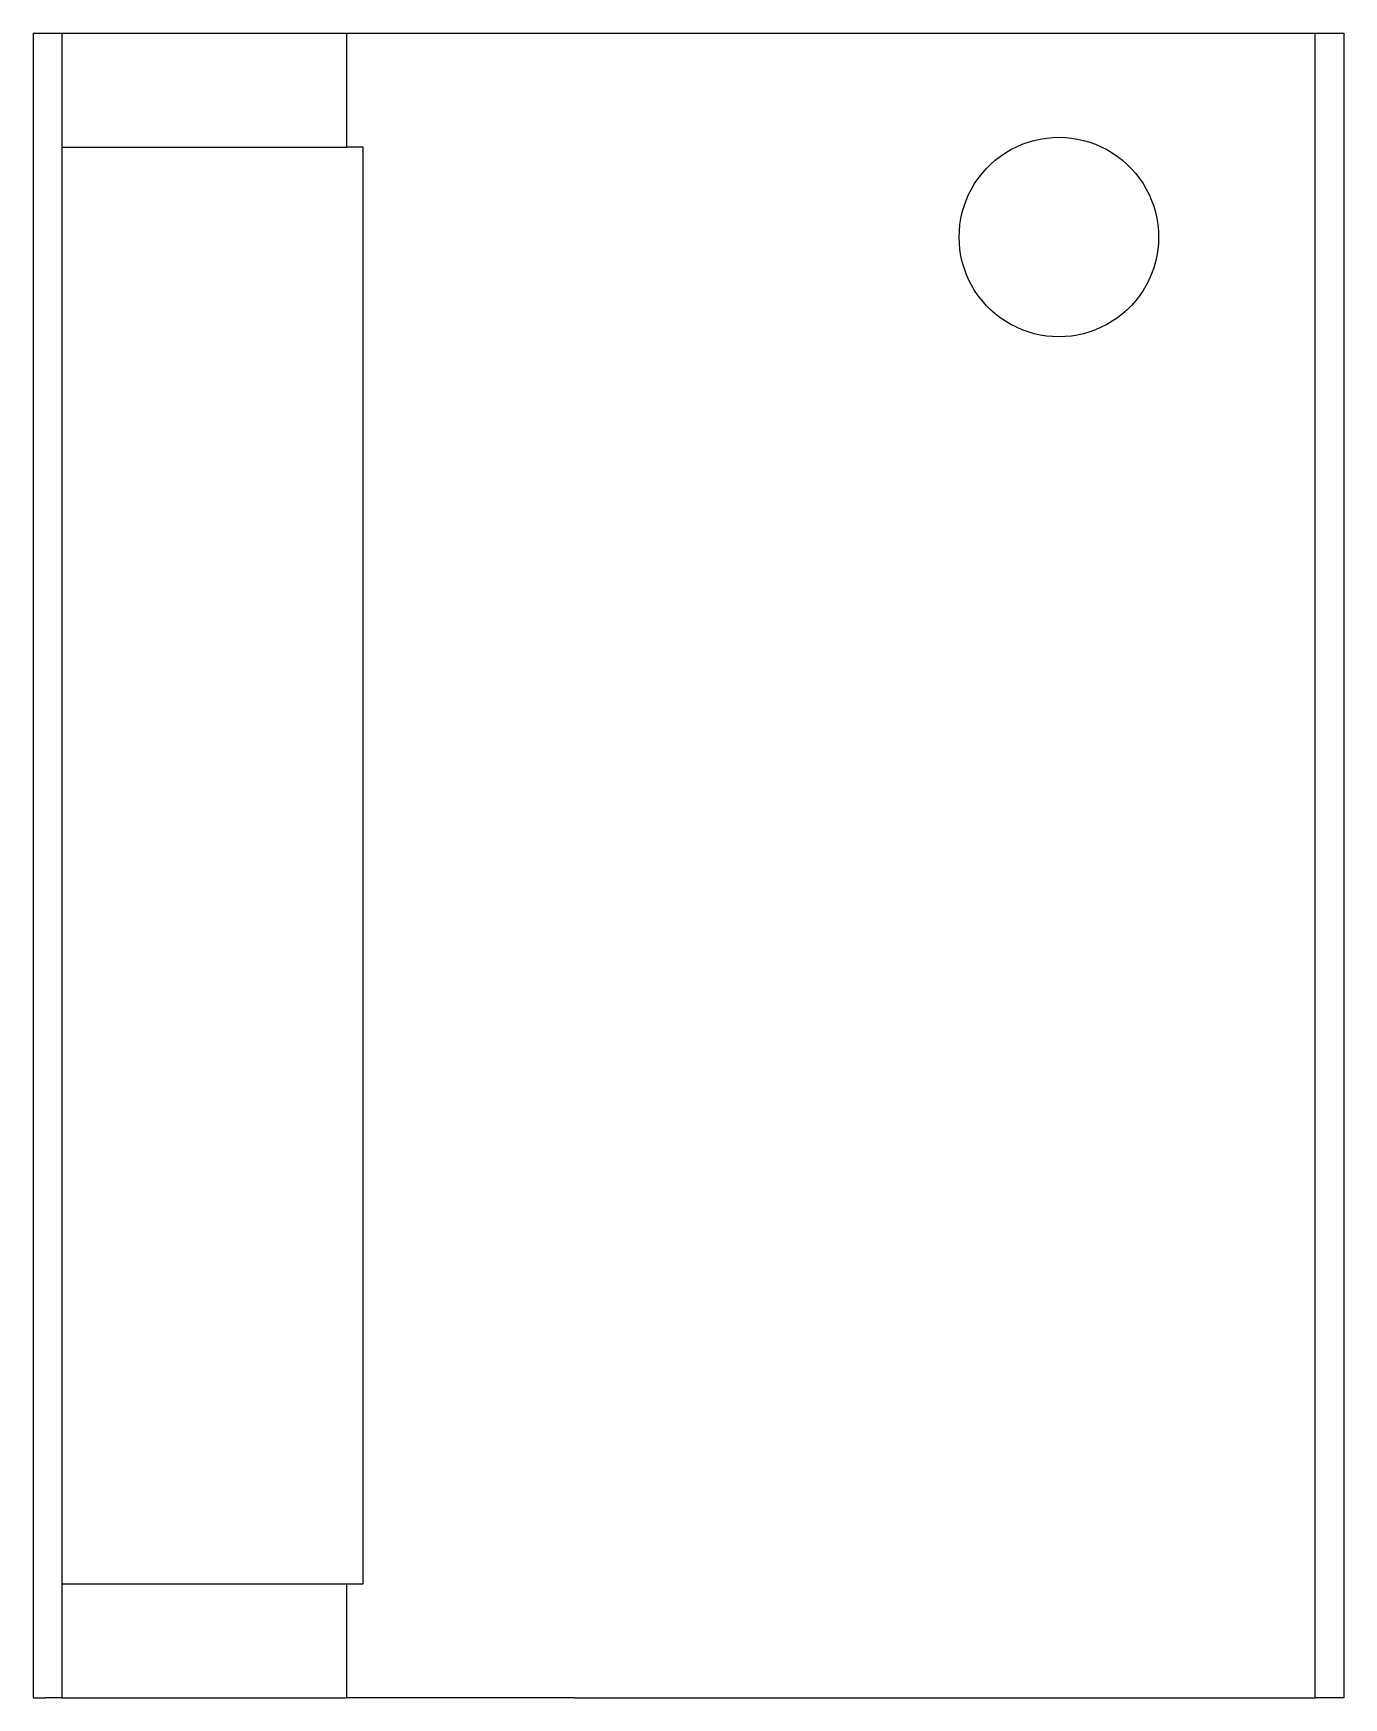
# Model space of a CAD drawing. Header units: metres. Extents: x -46 to 0, y 0 to 58.4.
import ezdxf

# ---------------------------------------------------------------- set-up
doc = ezdxf.new("R2010")
doc.units = ezdxf.units.M

msp = doc.modelspace()

# ---------------------------------------------------------------- linework, layer by layer
for points in [[(-46, 58.4), (-46, 57.232), (-46, 56.064), (-46, 54.896), (-46, 53.728), (-46, 52.56), (-46, 51.392), (-46, 50.224), (-46, 49.056), (-46, 47.888), (-46, 46.72), (-46, 45.552), (-46, 44.384), (-46, 43.216), (-46, 42.048), (-46, 40.88), (-46, 39.712), (-46, 38.544), (-46, 37.376), (-46, 36.208), (-46, 35.04), (-46, 33.872), (-46, 32.704), (-46, 31.536), (-46, 30.368), (-46, 29.2), (-46, 28.032), (-46, 26.864), (-46, 25.696), (-46, 24.528), (-46, 23.36), (-46, 22.192), (-46, 21.024), (-46, 19.856), (-46, 18.688), (-46, 17.52), (-46, 16.352), (-46, 15.184), (-46, 14.016), (-46, 12.848), (-46, 11.68), (-46, 10.512), (-46, 9.344), (-46, 8.176), (-46, 7.008), (-46, 5.84), (-46, 4.672), (-46, 3.504), (-46, 2.336), (-46, 1.168), (-46, 0)], [(-46, 58.4), (-45.999, 58.4), (-45.999, 58.4), (-45.998, 58.4), (-45.997, 58.4), (-45.995, 58.4), (-45.993, 58.4), (-45.991, 58.4), (-45.988, 58.4), (-45.985, 58.4), (-45.982, 58.4), (-45.979, 58.4), (-45.975, 58.4), (-45.97, 58.4), (-45.966, 58.4), (-45.961, 58.4), (-45.955, 58.4), (-45.95, 58.4), (-45.944, 58.4), (-45.937, 58.4), (-45.93, 58.4), (-45.923, 58.4), (-45.916, 58.4), (-45.908, 58.4), (-45.9, 58.4), (-45.892, 58.4), (-45.883, 58.4), (-45.873, 58.4), (-45.864, 58.4), (-45.854, 58.4), (-45.844, 58.4), (-45.834, 58.4), (-45.823, 58.4), (-45.812, 58.4), (-45.8, 58.4), (-45.788, 58.4), (-45.776, 58.4), (-45.764, 58.4), (-45.751, 58.4), (-45.738, 58.4), (-45.724, 58.4), (-45.71, 58.4), (-45.696, 58.4), (-45.682, 58.4), (-45.667, 58.4), (-45.652, 58.4), (-45.636, 58.4), (-45.621, 58.4), (-45.604, 58.4), (-45.588, 58.4), (-45.571, 58.4)], [(-45.571, 58.4), (-45.55, 58.4), (-45.528, 58.4), (-45.506, 58.4), (-45.485, 58.4), (-45.465, 58.4), (-45.444, 58.4), (-45.424, 58.4), (-45.405, 58.4), (-45.386, 58.4), (-45.368, 58.4), (-45.35, 58.4), (-45.332, 58.4), (-45.315, 58.4), (-45.298, 58.4), (-45.282, 58.4), (-45.267, 58.4), (-45.251, 58.4), (-45.236, 58.4), (-45.222, 58.4), (-45.208, 58.4), (-45.194, 58.4), (-45.181, 58.4), (-45.169, 58.4), (-45.156, 58.4), (-45.144, 58.4), (-45.133, 58.4), (-45.123, 58.4), (-45.112, 58.4), (-45.102, 58.4), (-45.093, 58.4), (-45.084, 58.4), (-45.075, 58.4), (-45.067, 58.4), (-45.06, 58.4), (-45.052, 58.4), (-45.046, 58.4), (-45.04, 58.4), (-45.034, 58.4), (-45.028, 58.4), (-45.024, 58.4), (-45.019, 58.4), (-45.015, 58.4), (-45.011, 58.4), (-45.009, 58.4), (-45.006, 58.4), (-45.004, 58.4), (-45.002, 58.4), (-45.002, 58.4), (-45.001, 58.4), (-45, 58.4)], [(-45, 58.4), (-45, 58.32), (-45, 58.24), (-45, 58.16), (-45, 58.08), (-45, 58), (-45, 57.92), (-45, 57.84), (-45, 57.76), (-45, 57.68), (-45, 57.6), (-45, 57.52), (-45, 57.44), (-45, 57.36), (-45, 57.28), (-45, 57.2), (-45, 57.12), (-45, 57.04), (-45, 56.96), (-45, 56.88), (-45, 56.8), (-45, 56.72), (-45, 56.64), (-45, 56.56), (-45, 56.48), (-45, 56.4), (-45, 56.32), (-45, 56.24), (-45, 56.16), (-45, 56.08), (-45, 56), (-45, 55.92), (-45, 55.84), (-45, 55.76), (-45, 55.68), (-45, 55.6), (-45, 55.52), (-45, 55.44), (-45, 55.36), (-45, 55.28), (-45, 55.2), (-45, 55.12), (-45, 55.04), (-45, 54.96), (-45, 54.88), (-45, 54.8), (-45, 54.72), (-45, 54.64), (-45, 54.56), (-45, 54.48), (-45, 54.4)], [(-45, 58.4), (-44.965, 58.4), (-44.93, 58.4), (-44.895, 58.4), (-44.83, 58.4), (-44.727, 58.4), (-44.623, 58.4), (-44.52, 58.4), (-44.362, 58.4), (-44.195, 58.4), (-44.028, 58.4), (-43.846, 58.4), (-43.624, 58.4), (-43.402, 58.4), (-43.181, 58.4), (-42.928, 58.4), (-42.662, 58.4), (-42.397, 58.4), (-42.127, 58.4), (-41.831, 58.4), (-41.535, 58.4), (-41.239, 58.4), (-40.935, 58.4), (-40.623, 58.4), (-40.312, 58.4), (-40, 58.4), (-39.688, 58.4), (-39.377, 58.4), (-39.065, 58.4), (-38.761, 58.4), (-38.465, 58.4), (-38.169, 58.4), (-37.873, 58.4), (-37.603, 58.4), (-37.338, 58.4), (-37.072, 58.4), (-36.819, 58.4), (-36.598, 58.4), (-36.376, 58.4), (-36.154, 58.4), (-35.972, 58.4), (-35.805, 58.4), (-35.638, 58.4), (-35.48, 58.4), (-35.377, 58.4), (-35.273, 58.4), (-35.17, 58.4), (-35.105, 58.4), (-35.07, 58.4), (-35.035, 58.4), (-35, 58.4)], [(-35, 58.4), (-35, 58.32), (-35, 58.24), (-35, 58.16), (-35, 58.08), (-35, 58), (-35, 57.92), (-35, 57.84), (-35, 57.76), (-35, 57.68), (-35, 57.6), (-35, 57.52), (-35, 57.44), (-35, 57.36), (-35, 57.28), (-35, 57.2), (-35, 57.12), (-35, 57.04), (-35, 56.96), (-35, 56.88), (-35, 56.8), (-35, 56.72), (-35, 56.64), (-35, 56.56), (-35, 56.48), (-35, 56.4), (-35, 56.32), (-35, 56.24), (-35, 56.16), (-35, 56.08), (-35, 56), (-35, 55.92), (-35, 55.84), (-35, 55.76), (-35, 55.68), (-35, 55.6), (-35, 55.52), (-35, 55.44), (-35, 55.36), (-35, 55.28), (-35, 55.2), (-35, 55.12), (-35, 55.04), (-35, 54.96), (-35, 54.88), (-35, 54.8), (-35, 54.72), (-35, 54.64), (-35, 54.56), (-35, 54.48), (-35, 54.4)], [(-35, 58.4), (-34.986, 58.4), (-34.972, 58.4), (-34.958, 58.4), (-34.932, 58.4), (-34.89, 58.4), (-34.848, 58.4), (-34.805, 58.4), (-34.74, 58.4), (-34.67, 58.4), (-34.601, 58.4), (-34.524, 58.4), (-34.427, 58.4), (-34.331, 58.4), (-34.235, 58.4), (-34.121, 58.4), (-33.999, 58.4), (-33.878, 58.4), (-33.753, 58.4), (-33.608, 58.4), (-33.462, 58.4), (-33.317, 58.4), (-33.159, 58.4), (-32.992, 58.4), (-32.824, 58.4), (-32.657, 58.4), (-32.47, 58.4), (-32.282, 58.4), (-32.095, 58.4), (-31.9, 58.4), (-31.695, 58.4), (-31.49, 58.4), (-31.286, 58.4), (-31.068, 58.4), (-30.848, 58.4), (-30.628, 58.4), (-30.405, 58.4), (-30.173, 58.4), (-29.941, 58.4), (-29.709, 58.4), (-29.47, 58.4), (-29.228, 58.4), (-28.987, 58.4), (-28.745, 58.4), (-28.497, 58.4), (-28.249, 58.4), (-28.002, 58.4), (-27.752, 58.4), (-27.502, 58.4), (-27.251, 58.4), (-27, 58.4)], [(-27, 58.4), (-26.48, 58.4), (-25.96, 58.4), (-25.44, 58.4), (-24.92, 58.4), (-24.4, 58.4), (-23.88, 58.4), (-23.36, 58.4), (-22.84, 58.4), (-22.32, 58.4), (-21.8, 58.4), (-21.28, 58.4), (-20.76, 58.4), (-20.24, 58.4), (-19.72, 58.4), (-19.2, 58.4), (-18.68, 58.4), (-18.16, 58.4), (-17.64, 58.4), (-17.12, 58.4), (-16.6, 58.4), (-16.08, 58.4), (-15.56, 58.4), (-15.04, 58.4), (-14.52, 58.4), (-14, 58.4), (-13.48, 58.4), (-12.96, 58.4), (-12.44, 58.4), (-11.92, 58.4), (-11.4, 58.4), (-10.88, 58.4), (-10.36, 58.4), (-9.84, 58.4), (-9.32, 58.4), (-8.8, 58.4), (-8.28, 58.4), (-7.76, 58.4), (-7.24, 58.4), (-6.72, 58.4), (-6.2, 58.4), (-5.68, 58.4), (-5.16, 58.4), (-4.64, 58.4), (-4.12, 58.4), (-3.6, 58.4), (-3.08, 58.4), (-2.56, 58.4), (-2.04, 58.4), (-1.52, 58.4), (-1, 58.4)], [(-1, 0), (-1, 1.168), (-1, 2.336), (-1, 3.504), (-1, 4.672), (-1, 5.84), (-1, 7.008), (-1, 8.176), (-1, 9.344), (-1, 10.512), (-1, 11.68), (-1, 12.848), (-1, 14.016), (-1, 15.184), (-1, 16.352), (-1, 17.52), (-1, 18.688), (-1, 19.856), (-1, 21.024), (-1, 22.192), (-1, 23.36), (-1, 24.528), (-1, 25.696), (-1, 26.864), (-1, 28.032), (-1, 29.2), (-1, 30.368), (-1, 31.536), (-1, 32.704), (-1, 33.872), (-1, 35.04), (-1, 36.208), (-1, 37.376), (-1, 38.544), (-1, 39.712), (-1, 40.88), (-1, 42.048), (-1, 43.216), (-1, 44.384), (-1, 45.552), (-1, 46.72), (-1, 47.888), (-1, 49.056), (-1, 50.224), (-1, 51.392), (-1, 52.56), (-1, 53.728), (-1, 54.896), (-1, 56.064), (-1, 57.232), (-1, 58.4)], [(-1, 58.4), (-0.98, 58.4), (-0.96, 58.4), (-0.94, 58.4), (-0.92, 58.4), (-0.9, 58.4), (-0.88, 58.4), (-0.86, 58.4), (-0.84, 58.4), (-0.82, 58.4), (-0.8, 58.4), (-0.78, 58.4), (-0.76, 58.4), (-0.74, 58.4), (-0.72, 58.4), (-0.7, 58.4), (-0.68, 58.4), (-0.66, 58.4), (-0.64, 58.4), (-0.62, 58.4), (-0.6, 58.4), (-0.58, 58.4), (-0.56, 58.4), (-0.54, 58.4), (-0.52, 58.4), (-0.5, 58.4), (-0.48, 58.4), (-0.46, 58.4), (-0.44, 58.4), (-0.42, 58.4), (-0.4, 58.4), (-0.38, 58.4), (-0.36, 58.4), (-0.34, 58.4), (-0.32, 58.4), (-0.3, 58.4), (-0.28, 58.4), (-0.26, 58.4), (-0.24, 58.4), (-0.22, 58.4), (-0.2, 58.4), (-0.18, 58.4), (-0.16, 58.4), (-0.14, 58.4), (-0.12, 58.4), (-0.1, 58.4), (-0.08, 58.4), (-0.06, 58.4), (-0.04, 58.4), (-0.02, 58.4), (0, 58.4)], [(0, 58.4), (0, 57.232), (0, 56.064), (0, 54.896), (0, 53.728), (0, 52.56), (0, 51.392), (0, 50.224), (0, 49.056), (0, 47.888), (0, 46.72), (0, 45.552), (0, 44.384), (0, 43.216), (0, 42.048), (0, 40.88), (0, 39.712), (0, 38.544), (0, 37.376), (0, 36.208), (0, 35.04), (0, 33.872), (0, 32.704), (0, 31.536), (0, 30.368), (0, 29.2), (0, 28.032), (0, 26.864), (0, 25.696), (0, 24.528), (0, 23.36), (0, 22.192), (0, 21.024), (0, 19.856), (0, 18.688), (0, 17.52), (0, 16.352), (0, 15.184), (0, 14.016), (0, 12.848), (0, 11.68), (0, 10.512), (0, 9.344), (0, 8.176), (0, 7.008), (0, 5.84), (0, 4.672), (0, 3.504), (0, 2.336), (0, 1.168), (0, 0)], [(-45, 54.4), (-45, 53.392), (-45, 52.384), (-45, 51.376), (-45, 50.368), (-45, 49.36), (-45, 48.352), (-45, 47.344), (-45, 46.336), (-45, 45.328), (-45, 44.32), (-45, 43.312), (-45, 42.304), (-45, 41.296), (-45, 40.288), (-45, 39.28), (-45, 38.272), (-45, 37.264), (-45, 36.256), (-45, 35.248), (-45, 34.24), (-45, 33.232), (-45, 32.224), (-45, 31.216), (-45, 30.208), (-45, 29.2), (-45, 28.192), (-45, 27.184), (-45, 26.176), (-45, 25.168), (-45, 24.16), (-45, 23.152), (-45, 22.144), (-45, 21.136), (-45, 20.128), (-45, 19.12), (-45, 18.112), (-45, 17.104), (-45, 16.096), (-45, 15.088), (-45, 14.08), (-45, 13.072), (-45, 12.064), (-45, 11.056), (-45, 10.048), (-45, 9.04), (-45, 8.032), (-45, 7.024), (-45, 6.016), (-45, 5.008), (-45, 4)], [(-45, 54.4), (-44.965, 54.4), (-44.93, 54.4), (-44.895, 54.4), (-44.83, 54.4), (-44.727, 54.4), (-44.623, 54.4), (-44.52, 54.4), (-44.362, 54.4), (-44.195, 54.4), (-44.028, 54.4), (-43.846, 54.4), (-43.624, 54.4), (-43.402, 54.4), (-43.181, 54.4), (-42.928, 54.4), (-42.662, 54.4), (-42.397, 54.4), (-42.127, 54.4), (-41.831, 54.4), (-41.535, 54.4), (-41.239, 54.4), (-40.935, 54.4), (-40.623, 54.4), (-40.312, 54.4), (-40, 54.4), (-39.688, 54.4), (-39.377, 54.4), (-39.065, 54.4), (-38.761, 54.4), (-38.465, 54.4), (-38.169, 54.4), (-37.873, 54.4), (-37.603, 54.4), (-37.338, 54.4), (-37.072, 54.4), (-36.819, 54.4), (-36.598, 54.4), (-36.376, 54.4), (-36.154, 54.4), (-35.972, 54.4), (-35.805, 54.4), (-35.638, 54.4), (-35.48, 54.4), (-35.377, 54.4), (-35.273, 54.4), (-35.17, 54.4), (-35.105, 54.4), (-35.07, 54.4), (-35.035, 54.4), (-35, 54.4)], [(-34.416, 54.4), (-34.438, 54.4), (-34.461, 54.4), (-34.483, 54.4), (-34.505, 54.4), (-34.525, 54.4), (-34.546, 54.4), (-34.567, 54.4), (-34.586, 54.4), (-34.605, 54.4), (-34.624, 54.4), (-34.643, 54.4), (-34.66, 54.4), (-34.678, 54.4), (-34.695, 54.4), (-34.712, 54.4), (-34.728, 54.4), (-34.743, 54.4), (-34.759, 54.4), (-34.773, 54.4), (-34.787, 54.4), (-34.802, 54.4), (-34.815, 54.4), (-34.828, 54.4), (-34.84, 54.4), (-34.853, 54.4), (-34.864, 54.4), (-34.875, 54.4), (-34.885, 54.4), (-34.896, 54.4), (-34.905, 54.4), (-34.914, 54.4), (-34.923, 54.4), (-34.931, 54.4), (-34.939, 54.4), (-34.946, 54.4), (-34.953, 54.4), (-34.959, 54.4), (-34.965, 54.4), (-34.971, 54.4), (-34.976, 54.4), (-34.98, 54.4), (-34.984, 54.4), (-34.988, 54.4), (-34.991, 54.4), (-34.993, 54.4), (-34.996, 54.4), (-34.997, 54.4), (-34.998, 54.4), (-34.999, 54.4), (-35, 54.4)], [(-34.416, 4), (-34.416, 5.008), (-34.416, 6.016), (-34.416, 7.024), (-34.416, 8.032), (-34.416, 9.04), (-34.416, 10.048), (-34.416, 11.056), (-34.416, 12.064), (-34.416, 13.072), (-34.416, 14.08), (-34.416, 15.088), (-34.416, 16.096), (-34.416, 17.104), (-34.416, 18.112), (-34.416, 19.12), (-34.416, 20.128), (-34.416, 21.136), (-34.416, 22.144), (-34.416, 23.152), (-34.416, 24.16), (-34.416, 25.168), (-34.416, 26.176), (-34.416, 27.184), (-34.416, 28.192), (-34.416, 29.2), (-34.416, 30.208), (-34.416, 31.216), (-34.416, 32.224), (-34.416, 33.232), (-34.416, 34.24), (-34.416, 35.248), (-34.416, 36.256), (-34.416, 37.264), (-34.416, 38.272), (-34.416, 39.28), (-34.416, 40.288), (-34.416, 41.296), (-34.416, 42.304), (-34.416, 43.312), (-34.416, 44.32), (-34.416, 45.328), (-34.416, 46.336), (-34.416, 47.344), (-34.416, 48.352), (-34.416, 49.36), (-34.416, 50.368), (-34.416, 51.376), (-34.416, 52.384), (-34.416, 53.392), (-34.416, 54.4)], [(-13.5, 51.25), (-13.493, 51.47), (-13.472, 51.689), (-13.438, 51.906), (-13.39, 52.12), (-13.329, 52.332), (-13.254, 52.538), (-13.167, 52.74), (-13.067, 52.936), (-12.955, 53.125), (-12.832, 53.307), (-12.697, 53.481), (-12.551, 53.646), (-12.396, 53.801), (-12.231, 53.947), (-12.057, 54.082), (-11.875, 54.205), (-11.686, 54.317), (-11.49, 54.417), (-11.288, 54.504), (-11.082, 54.579), (-10.87, 54.64), (-10.656, 54.688), (-10.439, 54.722), (-10.22, 54.743), (-10, 54.75), (-9.78, 54.743), (-9.561, 54.722), (-9.344, 54.688), (-9.13, 54.64), (-8.918, 54.579), (-8.712, 54.504), (-8.51, 54.417), (-8.314, 54.317), (-8.125, 54.205), (-7.943, 54.082), (-7.769, 53.947), (-7.604, 53.801), (-7.449, 53.646), (-7.303, 53.481), (-7.168, 53.307), (-7.045, 53.125), (-6.933, 52.936), (-6.833, 52.74), (-6.746, 52.538), (-6.671, 52.332), (-6.61, 52.12), (-6.562, 51.906), (-6.528, 51.689), (-6.507, 51.47), (-6.5, 51.25)], [(-6.5, 51.25), (-6.507, 51.03), (-6.528, 50.811), (-6.562, 50.594), (-6.61, 50.38), (-6.671, 50.168), (-6.746, 49.962), (-6.833, 49.76), (-6.933, 49.564), (-7.045, 49.375), (-7.168, 49.193), (-7.303, 49.019), (-7.449, 48.854), (-7.604, 48.699), (-7.769, 48.553), (-7.943, 48.418), (-8.125, 48.295), (-8.314, 48.183), (-8.51, 48.083), (-8.712, 47.996), (-8.918, 47.921), (-9.13, 47.86), (-9.344, 47.812), (-9.561, 47.778), (-9.78, 47.757), (-10, 47.75), (-10.22, 47.757), (-10.439, 47.778), (-10.656, 47.812), (-10.87, 47.86), (-11.082, 47.921), (-11.288, 47.996), (-11.49, 48.083), (-11.686, 48.183), (-11.875, 48.295), (-12.057, 48.418), (-12.231, 48.553), (-12.396, 48.699), (-12.551, 48.854), (-12.697, 49.019), (-12.832, 49.193), (-12.955, 49.375), (-13.067, 49.564), (-13.167, 49.76), (-13.254, 49.962), (-13.329, 50.168), (-13.39, 50.38), (-13.438, 50.594), (-13.472, 50.811), (-13.493, 51.03), (-13.5, 51.25)], [(-45, 4), (-45, 3.92), (-45, 3.84), (-45, 3.76), (-45, 3.68), (-45, 3.6), (-45, 3.52), (-45, 3.44), (-45, 3.36), (-45, 3.28), (-45, 3.2), (-45, 3.12), (-45, 3.04), (-45, 2.96), (-45, 2.88), (-45, 2.8), (-45, 2.72), (-45, 2.64), (-45, 2.56), (-45, 2.48), (-45, 2.4), (-45, 2.32), (-45, 2.24), (-45, 2.16), (-45, 2.08), (-45, 2), (-45, 1.92), (-45, 1.84), (-45, 1.76), (-45, 1.68), (-45, 1.6), (-45, 1.52), (-45, 1.44), (-45, 1.36), (-45, 1.28), (-45, 1.2), (-45, 1.12), (-45, 1.04), (-45, 0.96), (-45, 0.88), (-45, 0.8), (-45, 0.72), (-45, 0.64), (-45, 0.56), (-45, 0.48), (-45, 0.4), (-45, 0.32), (-45, 0.24), (-45, 0.16), (-45, 0.08), (-45, 0)], [(-45, 4), (-44.965, 4), (-44.93, 4), (-44.895, 4), (-44.83, 4), (-44.727, 4), (-44.623, 4), (-44.52, 4), (-44.362, 4), (-44.195, 4), (-44.028, 4), (-43.846, 4), (-43.624, 4), (-43.402, 4), (-43.181, 4), (-42.928, 4), (-42.662, 4), (-42.397, 4), (-42.127, 4), (-41.831, 4), (-41.535, 4), (-41.239, 4), (-40.935, 4), (-40.623, 4), (-40.312, 4), (-40, 4), (-39.688, 4), (-39.377, 4), (-39.065, 4), (-38.761, 4), (-38.465, 4), (-38.169, 4), (-37.873, 4), (-37.603, 4), (-37.338, 4), (-37.072, 4), (-36.819, 4), (-36.598, 4), (-36.376, 4), (-36.154, 4), (-35.972, 4), (-35.805, 4), (-35.638, 4), (-35.48, 4), (-35.377, 4), (-35.273, 4), (-35.17, 4), (-35.105, 4), (-35.07, 4), (-35.035, 4), (-35, 4)], [(-35, 4), (-35, 3.92), (-35, 3.84), (-35, 3.76), (-35, 3.68), (-35, 3.6), (-35, 3.52), (-35, 3.44), (-35, 3.36), (-35, 3.28), (-35, 3.2), (-35, 3.12), (-35, 3.04), (-35, 2.96), (-35, 2.88), (-35, 2.8), (-35, 2.72), (-35, 2.64), (-35, 2.56), (-35, 2.48), (-35, 2.4), (-35, 2.32), (-35, 2.24), (-35, 2.16), (-35, 2.08), (-35, 2), (-35, 1.92), (-35, 1.84), (-35, 1.76), (-35, 1.68), (-35, 1.6), (-35, 1.52), (-35, 1.44), (-35, 1.36), (-35, 1.28), (-35, 1.2), (-35, 1.12), (-35, 1.04), (-35, 0.96), (-35, 0.88), (-35, 0.8), (-35, 0.72), (-35, 0.64), (-35, 0.56), (-35, 0.48), (-35, 0.4), (-35, 0.32), (-35, 0.24), (-35, 0.16), (-35, 0.08), (-35, 0)], [(-35, 4), (-34.999, 4), (-34.998, 4), (-34.997, 4), (-34.996, 4), (-34.993, 4), (-34.991, 4), (-34.988, 4), (-34.984, 4), (-34.98, 4), (-34.976, 4), (-34.971, 4), (-34.965, 4), (-34.959, 4), (-34.953, 4), (-34.946, 4), (-34.939, 4), (-34.931, 4), (-34.923, 4), (-34.914, 4), (-34.905, 4), (-34.896, 4), (-34.885, 4), (-34.875, 4), (-34.864, 4), (-34.853, 4), (-34.84, 4), (-34.828, 4), (-34.815, 4), (-34.802, 4), (-34.787, 4), (-34.773, 4), (-34.759, 4), (-34.743, 4), (-34.728, 4), (-34.712, 4), (-34.695, 4), (-34.678, 4), (-34.66, 4), (-34.643, 4), (-34.624, 4), (-34.605, 4), (-34.586, 4), (-34.567, 4), (-34.546, 4), (-34.525, 4), (-34.505, 4), (-34.483, 4), (-34.461, 4), (-34.438, 4), (-34.416, 4)], [(-46, 0), (-45.999, 0), (-45.999, 0), (-45.998, 0), (-45.997, 0), (-45.995, 0), (-45.993, 0), (-45.991, 0), (-45.988, 0), (-45.985, 0), (-45.982, 0), (-45.979, 0), (-45.975, 0), (-45.97, 0), (-45.966, 0), (-45.961, 0), (-45.955, 0), (-45.95, 0), (-45.944, 0), (-45.937, 0), (-45.93, 0), (-45.923, 0), (-45.916, 0), (-45.908, 0), (-45.9, 0), (-45.892, 0), (-45.883, 0), (-45.873, 0), (-45.864, 0), (-45.854, 0), (-45.844, 0), (-45.834, 0), (-45.823, 0), (-45.812, 0), (-45.8, 0), (-45.788, 0), (-45.776, 0), (-45.764, 0), (-45.751, 0), (-45.738, 0), (-45.724, 0), (-45.71, 0), (-45.696, 0), (-45.682, 0), (-45.667, 0), (-45.652, 0), (-45.636, 0), (-45.621, 0), (-45.604, 0), (-45.588, 0), (-45.571, 0)], [(-45, 0), (-45.001, 0), (-45.002, 0), (-45.002, 0), (-45.004, 0), (-45.006, 0), (-45.009, 0), (-45.011, 0), (-45.015, 0), (-45.019, 0), (-45.024, 0), (-45.028, 0), (-45.034, 0), (-45.04, 0), (-45.046, 0), (-45.052, 0), (-45.06, 0), (-45.067, 0), (-45.075, 0), (-45.084, 0), (-45.093, 0), (-45.102, 0), (-45.112, 0), (-45.123, 0), (-45.133, 0), (-45.144, 0), (-45.156, 0), (-45.169, 0), (-45.181, 0), (-45.194, 0), (-45.208, 0), (-45.222, 0), (-45.236, 0), (-45.251, 0), (-45.267, 0), (-45.282, 0), (-45.298, 0), (-45.315, 0), (-45.332, 0), (-45.35, 0), (-45.368, 0), (-45.386, 0), (-45.405, 0), (-45.424, 0), (-45.444, 0), (-45.465, 0), (-45.485, 0), (-45.506, 0), (-45.528, 0), (-45.55, 0), (-45.571, 0)], [(-45, 0), (-44.965, 0), (-44.93, 0), (-44.895, 0), (-44.83, 0), (-44.727, 0), (-44.623, 0), (-44.52, 0), (-44.362, 0), (-44.195, 0), (-44.028, 0), (-43.846, 0), (-43.624, 0), (-43.402, 0), (-43.181, 0), (-42.928, 0), (-42.662, 0), (-42.397, 0), (-42.127, 0), (-41.831, 0), (-41.535, 0), (-41.239, 0), (-40.935, 0), (-40.623, 0), (-40.312, 0), (-40, 0), (-39.688, 0), (-39.377, 0), (-39.065, 0), (-38.761, 0), (-38.465, 0), (-38.169, 0), (-37.873, 0), (-37.603, 0), (-37.338, 0), (-37.072, 0), (-36.819, 0), (-36.598, 0), (-36.376, 0), (-36.154, 0), (-35.972, 0), (-35.805, 0), (-35.638, 0), (-35.48, 0), (-35.377, 0), (-35.273, 0), (-35.17, 0), (-35.105, 0), (-35.07, 0), (-35.035, 0), (-35, 0)], [(-27, 0), (-27.251, 0), (-27.502, 0), (-27.752, 0), (-28.002, 0), (-28.249, 0), (-28.497, 0), (-28.745, 0), (-28.987, 0), (-29.228, 0), (-29.47, 0), (-29.709, 0), (-29.941, 0), (-30.173, 0), (-30.405, 0), (-30.628, 0), (-30.848, 0), (-31.068, 0), (-31.286, 0), (-31.49, 0), (-31.695, 0), (-31.9, 0), (-32.095, 0), (-32.282, 0), (-32.47, 0), (-32.657, 0), (-32.824, 0), (-32.992, 0), (-33.159, 0), (-33.317, 0), (-33.462, 0), (-33.608, 0), (-33.753, 0), (-33.878, 0), (-33.999, 0), (-34.121, 0), (-34.235, 0), (-34.331, 0), (-34.427, 0), (-34.524, 0), (-34.601, 0), (-34.67, 0), (-34.74, 0), (-34.805, 0), (-34.848, 0), (-34.89, 0), (-34.932, 0), (-34.958, 0), (-34.972, 0), (-34.986, 0), (-35, 0)], [(-27, 0), (-26.48, 0), (-25.96, 0), (-25.44, 0), (-24.92, 0), (-24.4, 0), (-23.88, 0), (-23.36, 0), (-22.84, 0), (-22.32, 0), (-21.8, 0), (-21.28, 0), (-20.76, 0), (-20.24, 0), (-19.72, 0), (-19.2, 0), (-18.68, 0), (-18.16, 0), (-17.64, 0), (-17.12, 0), (-16.6, 0), (-16.08, 0), (-15.56, 0), (-15.04, 0), (-14.52, 0), (-14, 0), (-13.48, 0), (-12.96, 0), (-12.44, 0), (-11.92, 0), (-11.4, 0), (-10.88, 0), (-10.36, 0), (-9.84, 0), (-9.32, 0), (-8.8, 0), (-8.28, 0), (-7.76, 0), (-7.24, 0), (-6.72, 0), (-6.2, 0), (-5.68, 0), (-5.16, 0), (-4.64, 0), (-4.12, 0), (-3.6, 0), (-3.08, 0), (-2.56, 0), (-2.04, 0), (-1.52, 0), (-1, 0)], [(0, 0), (-0.02, 0), (-0.04, 0), (-0.06, 0), (-0.08, 0), (-0.1, 0), (-0.12, 0), (-0.14, 0), (-0.16, 0), (-0.18, 0), (-0.2, 0), (-0.22, 0), (-0.24, 0), (-0.26, 0), (-0.28, 0), (-0.3, 0), (-0.32, 0), (-0.34, 0), (-0.36, 0), (-0.38, 0), (-0.4, 0), (-0.42, 0), (-0.44, 0), (-0.46, 0), (-0.48, 0), (-0.5, 0), (-0.52, 0), (-0.54, 0), (-0.56, 0), (-0.58, 0), (-0.6, 0), (-0.62, 0), (-0.64, 0), (-0.66, 0), (-0.68, 0), (-0.7, 0), (-0.72, 0), (-0.74, 0), (-0.76, 0), (-0.78, 0), (-0.8, 0), (-0.82, 0), (-0.84, 0), (-0.86, 0), (-0.88, 0), (-0.9, 0), (-0.92, 0), (-0.94, 0), (-0.96, 0), (-0.98, 0), (-1, 0)]]:
    msp.add_lwpolyline(points)

doc.saveas('drawing.dxf')
